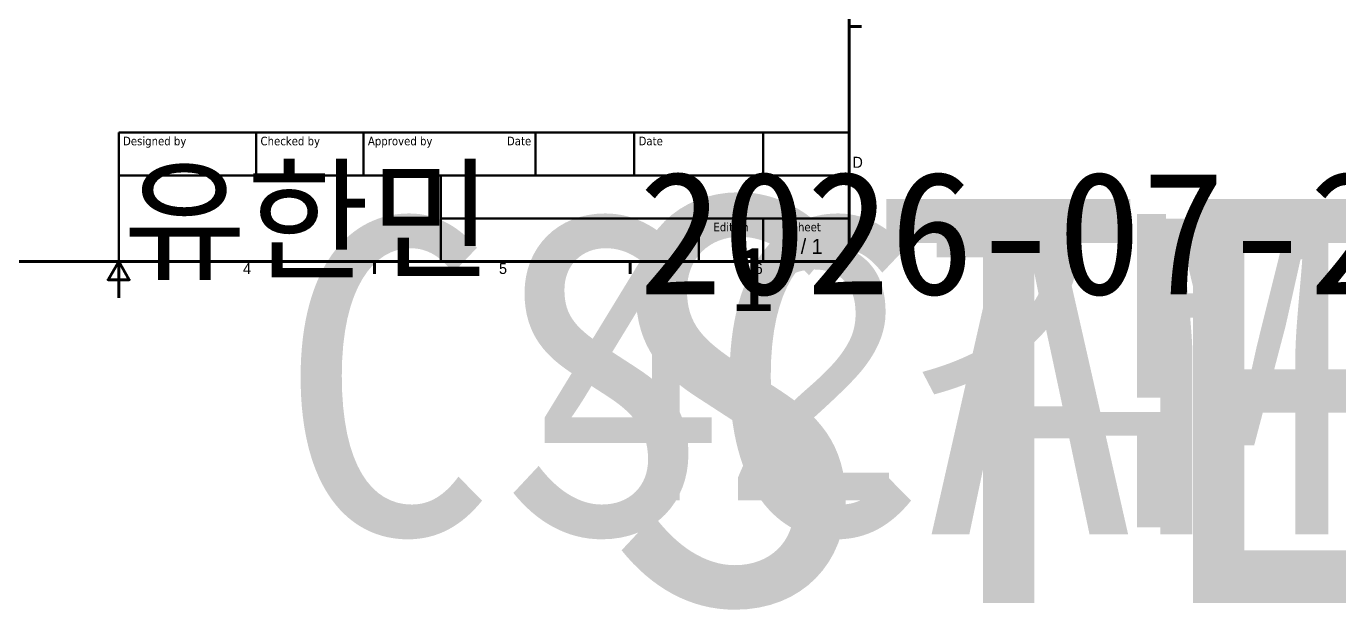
# Model space of a CAD drawing. Header units: millimetres. Extents: x -527 to 428, y -54 to 282.
# Drawn here: x -364.8 to -49.3, y -53.9 to 86.2 of the extents above; entities that cross this region are included whole.
import ezdxf
from ezdxf.enums import TextEntityAlignment as Align

# ---------------------------------------------------------------- set-up
doc = ezdxf.new("R2018")
doc.units = ezdxf.units.MM
doc.layers.add('경계(ISO)', color=7, linetype='Continuous', lineweight=70)
doc.layers.add('제목(ISO)', color=7, linetype='Continuous', lineweight=50)
doc.styles.get("Standard").update_dxf_attribs({"font": ''})
doc.styles.add('레이블 문자 (JIS)', font='')
doc.styles.add('주 텍스트 (ISO)', font='')
doc.styles.add('텍스트 스타일41', font='')
doc.styles.get('Standard').set_extended_font_data('Gulim')
doc.styles.get('레이블 문자 (JIS)').set_extended_font_data('Gulim')
doc.styles.get('주 텍스트 (ISO)').set_extended_font_data('Gulim')
doc.styles.get('텍스트 스타일41').set_extended_font_data('Tahoma')

# ---------------------------------------------------------------- blocks, each defined once
blk = doc.blocks.new('경계 Default Border')
at = {"layer": '경계(ISO)'}
for p, q in [((410, 74.25), (413.4, 74.25)), ((280, 10), (280, 6.6)), ((350, 10), (350, 6.6))]:
    blk.add_line(p, q, dxfattribs=at)
at = {"layer": '경계(ISO)', "flags": 128}
for points in [[(10, 10), (10, 287), (410, 287), (410, 10), (10, 10)], [(210, 0), (210, 10), (207.11, 5), (212.89, 5), (210, 10)]]:
    blk.add_lwpolyline(points, dxfattribs=at)
at = {"layer": '경계(ISO)', "char_height": 3, "attachment_point": 7, "style": '레이블 문자 (JIS)'}
for s, insert in [('D', (410.92, 35.62)), ('4', (244.04, 6.53)), ('5', (314.13, 6.53)), ('6', (384.15, 6.53))]:
    blk.add_mtext(s, dxfattribs=dict(at, insert=insert))
blk = doc.blocks.new('제목 블록 ISO')
at = {"layer": '제목(ISO)'}
for p, q in [((270.07, 130), (100.07, 130)), ((100.07, 130), (100.07, 100)), ((132.07, 120), (132.07, 130)), ((157.07, 120), (157.07, 130)), ((197.07, 120), (197.07, 130)), ((220.07, 120), (220.07, 130)), ((250.07, 120), (250.07, 130)), ((270.07, 100), (270.07, 130)), ((100.07, 120), (270.07, 120)), ((175.07, 120), (175.07, 100)), ((270.07, 110), (175.07, 110)), ((235.07, 100), (235.07, 110)), ((250.07, 100), (250.07, 110)), ((100.07, 100), (270.07, 100))]:
    blk.add_line(p, q, dxfattribs=at)
at = {"layer": '제목(ISO)', "style": '텍스트 스타일41'}
for s, p in [('Designed by', (101.07, 129)), ('Checked by', (133.07, 129)), ('Approved by', (158.07, 129)), ('Date', (221.07, 129))]:
    blk.add_text(s, height=2, dxfattribs=at).set_placement(p, align=Align.TOP_LEFT)
blk.add_text('Date', height=2, dxfattribs=at).set_placement((196.07, 129), align=Align.TOP_RIGHT)
for s, p in [('Edition', (242.57, 109)), ('Sheet', (260.07, 109))]:
    blk.add_text(s, height=2, dxfattribs=at).set_placement(p, align=Align.TOP_CENTER)
at = {"layer": '제목(ISO)', "style": '주 텍스트 (ISO)'}
blk.add_text('1 / 1 ', height=3.5, dxfattribs=at).set_placement((260.07, 103.5), align=Align.MIDDLE_CENTER)
at = {"layer": '제목(ISO)', "lineweight": 30, "flags": 104}
for tag, p in [('CHECKED_BY', (133.07, 121)), ('ENG_APPROVED_BY', (158.07, 121)), ('AUTHOR', (101.07, 121)), ('CREATION_DATE', (221.07, 121))]:
    blk.add_attdef(tag, text='', height=2.5, dxfattribs=at).set_placement(p, align=Align.BOTTOM_LEFT)
blk.add_attdef('ENG_APPROVAL_DATE', text='', height=2.5, dxfattribs=at).set_placement((196.07, 121), align=Align.BOTTOM_RIGHT)
for tag, p in [('TITLE', (222.57, 115)), ('COMPANY', (137.41, 109.96)), ('REVISION_NUMBER', (242.57, 103.5))]:
    blk.add_attdef(tag, text='', height=3.5, dxfattribs=at).set_placement(p, align=Align.MIDDLE_CENTER)
blk.add_attdef('PART_NUMBER', text='', height=3.5, dxfattribs=at).set_placement((176.07, 105), align=Align.MIDDLE_LEFT)

msp = doc.modelspace()

# ---------------------------------------------------------------- block references
at = {"color": 0, "xscale": 0.8778375, "yscale": 0.8778375, "zscale": 0.8778375}
msp.add_blockref('경계 Default Border', (-526.90617, 20.99849), dxfattribs=at)
at = {"color": 0}
ref = msp.add_blockref('제목 블록 ISO', (-445.90903, -73.49813), dxfattribs=dict(at, xscale=1.03275, yscale=1.03275, zscale=1.03275))
lines = msp.add_mtext('STEP MOTOR', dxfattribs={"layer": '제목(ISO)', "insert": (-227.76871, 44.799), "char_height": 97.0785, "attachment_point": 1})
ref.add_attrib('TITLE', '', (-227.76871, 44.799), dxfattribs={"flags": 104}).embed_mtext(lines)
lines = msp.add_mtext('{\\f굴림|b0|i0|c129|p50;42각_35mm}', dxfattribs={"layer": '제목(ISO)', "insert": (-242.03941, 33.33933), "char_height": 60.93225, "attachment_point": 1})
ref.add_attrib('PART_NUMBER', '', (-242.03941, 33.33933), dxfattribs={"flags": 104}).embed_mtext(lines)
lines = msp.add_mtext('CSCAM', dxfattribs={"layer": '제목(ISO)', "insert": (-303.9942, 40.06116), "char_height": 75.781064, "attachment_point": 1})
ref.add_attrib('COMPANY', '', (-303.9942, 40.06116), dxfattribs={"flags": 104}).embed_mtext(lines)
lines = msp.add_mtext('{\\f굴림|b0|i0|c129|p50;유한민}', dxfattribs={"layer": '제목(ISO)', "insert": (-341.52755, 51.46462), "char_height": 23.6222097, "attachment_point": 1})
ref.add_attrib('AUTHOR', '', (-341.52755, 51.46462), dxfattribs={"flags": 104}).embed_mtext(lines)
lines = msp.add_mtext('2026-07-29', dxfattribs={"layer": '제목(ISO)', "insert": (-217.59755, 51.46462), "char_height": 29.605353, "attachment_point": 1})
ref.add_attrib('CREATION_DATE', '', (-217.59755, 51.46462), dxfattribs={"flags": 104}).embed_mtext(lines)
lines = msp.add_mtext('1', dxfattribs={"layer": '제목(ISO)', "insert": (-195.39342, 33.39149), "char_height": 15.49125, "attachment_point": 1})
ref.add_attrib('REVISION_NUMBER', '', (-195.39342, 33.39149), dxfattribs={"flags": 104}).embed_mtext(lines)

doc.saveas('drawing.dxf')
